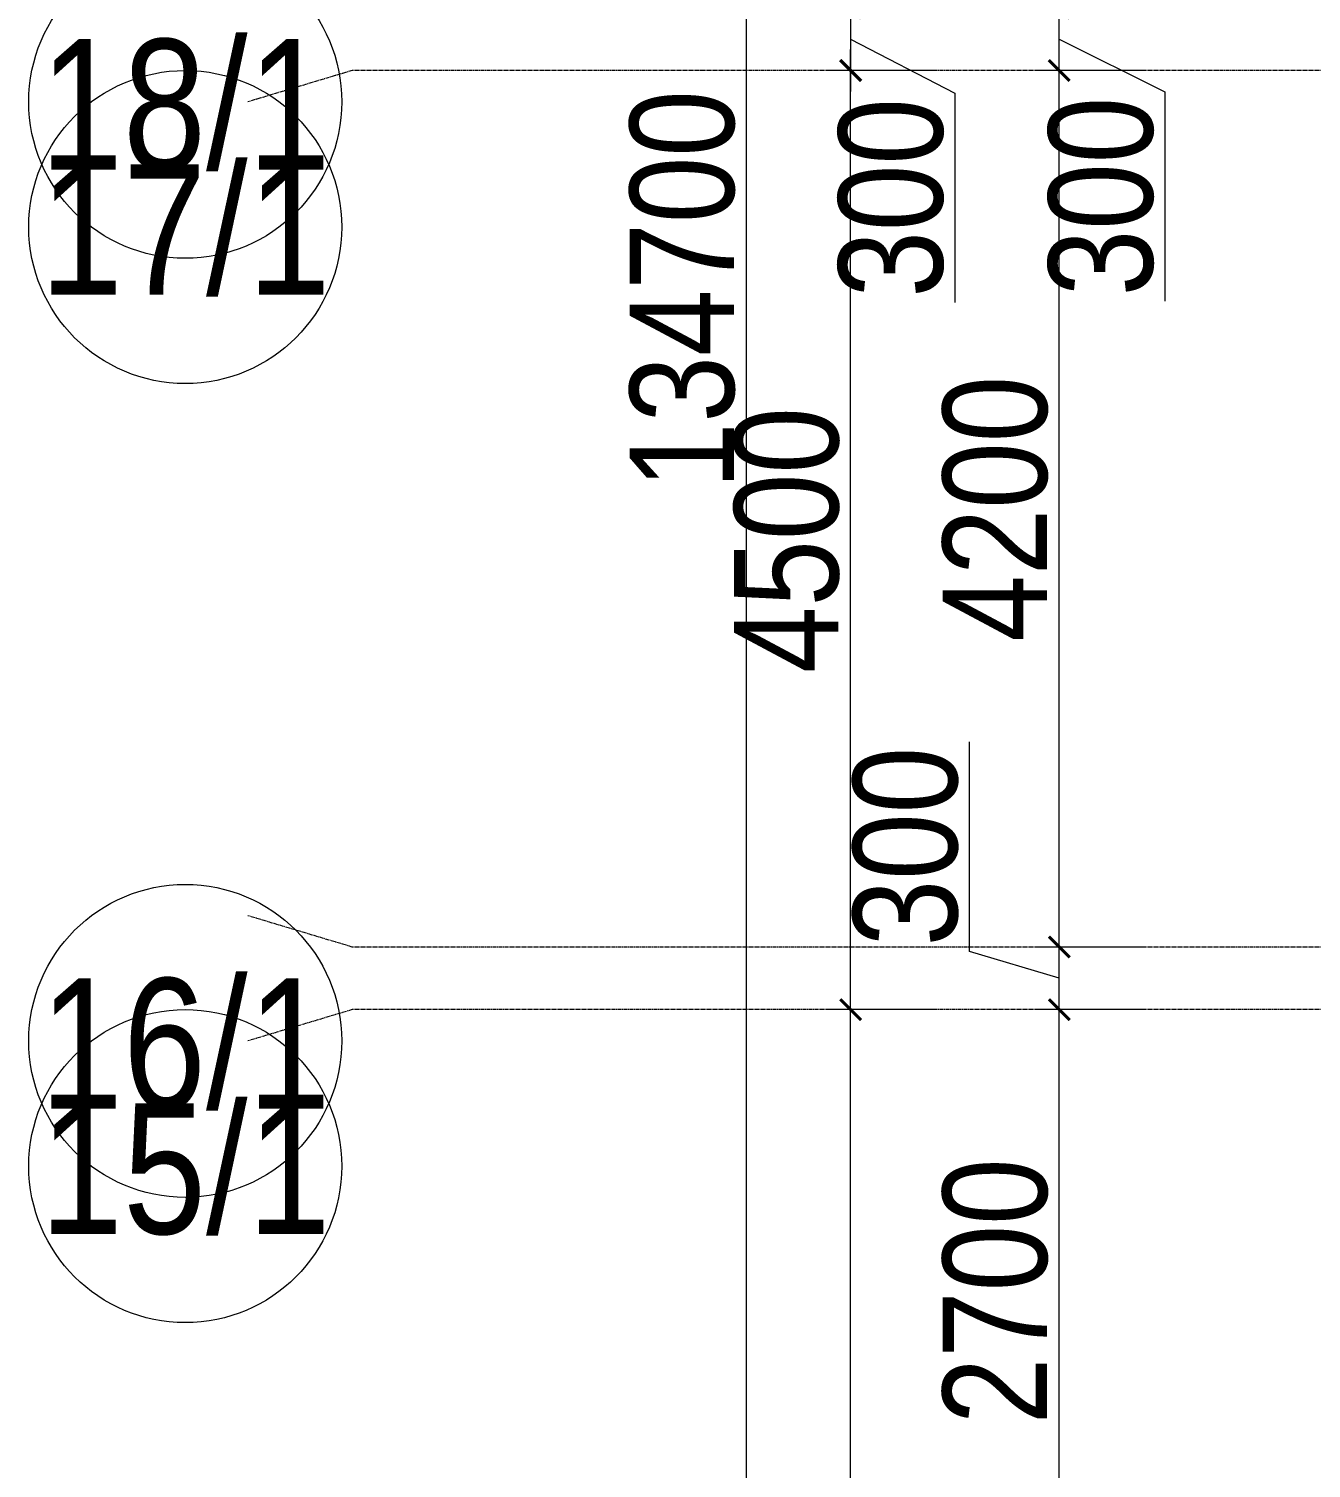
# Model space of a CAD drawing. Header units: millimetres. Extents: x 538266 to 1167394, y 114608 to 637157.
# Drawn here: x 1039429 to 1045576, y 558471 to 565369 of the extents above; entities that cross this region are included whole.
import ezdxf
from ezdxf.enums import TextEntityAlignment as Align

# ---------------------------------------------------------------- set-up
doc = ezdxf.new("R2010")
doc.units = ezdxf.units.MM
doc.linetypes.add('CENTER2', pattern=[28.575, 19.05, -3.175, 3.175, -3.175])
doc.layers.get('Defpoints').update_dxf_attribs({"color": 140})
doc.layers.add('РД_Оси_100', color=7, linetype='Continuous', lineweight=0, true_color=0x525252)
doc.layers.add('РД_Оси_размер', color=8, linetype='Continuous', lineweight=0)
doc.styles.add('style1', font='ARIALN.TTF')
doc.styles.add('ккк', font='isocpeur.ttf', dxfattribs={"width": 0.85, "oblique": 15})
doc.dimstyles.new('Dim100_ареал', dxfattribs={"dimscale": 100, "dimtxt": 2.5, "dimasz": 1, "dimexe": 1, "dimexo": 1, "dimgap": 0.5, "dimtad": 1, "dimzin": 12, "dimdsep": 46, "dimtxsty": 'style1', "dimblk": 'ARCHTICK', "dimcen": 1, "dimdle": 1, "dimclrd": 256, "dimclre": 256, "dimaunit": 1, "dimadec": 0, "dimazin": 3, "dimtfac": 1, "dimtmove": 1, "dimatfit": 3, "dimldrblk": 'OPEN30', "dimfxl": 4, "dimfxlon": 1, "dimtolj": 1, "dimtzin": 0, "dimlwd": 9, "dimlwe": 9, "dimarcsym": 0})

# ---------------------------------------------------------------- blocks, each defined once
blk = doc.blocks.new('A-iden')
at = {"linetype": 'Continuous', "lineweight": 5}
blk.add_circle((0, -4), 3, dxfattribs=at)
at = {"color": 0, "linetype": 'Continuous', "lineweight": 20, "style": 'ккк', "width": 0.85}
blk.add_attdef('ID', text='', height=8, dxfattribs=at).set_placement((0.314, -3.853), align=Align.MIDDLE_CENTER)
blk = doc.blocks.new('_ArchTick')
at = {"color": 0, "linetype": 'ByBlock', "const_width": 0.15}
blk.add_lwpolyline([(-0.5, -0.5), (0.5, 0.5)], dxfattribs=at)
blk = doc.blocks.new('*D967')
at = {"layer": 'Defpoints', "color": 0, "transparency": 16777216}
for p in [(-3565.6, 134700), (-1065.6, 134700), (-1065.6, 0)]:
    blk.add_point(p, dxfattribs=at)
at = {"layer": 'РД_Оси_размер', "lineweight": 9, "transparency": 16777216}
for p, q in [((-3565.6, -100), (-3565.6, 134800)), ((-3165.6, 134700), (-3665.6, 134700)), ((-3165.6, 0), (-3665.6, 0))]:
    blk.add_line(p, q, dxfattribs=at)
at = {"layer": 'РД_Оси_размер', "lineweight": 9, "transparency": 16777216, "xscale": 100, "yscale": 100, "zscale": 100}
for p, rotation in [((-3565.6, 134700), 90), ((-3565.6, 0), 270)]:
    blk.add_blockref('_ArchTick', p, dxfattribs=dict(at, rotation=rotation))
at = {"layer": 'РД_Оси_размер', "color": 0, "transparency": 16777216, "insert": (-3870.9, 67350), "char_height": 500, "attachment_point": 5, "rotation": 90, "style": 'style1'}
blk.add_mtext('\\A1;134700', dxfattribs=at)
blk = doc.blocks.new('_Open30')
at = {"color": 0, "linetype": 'ByBlock', "lineweight": -2}
for p, q in [((-1, 0.268), (0, 0)), ((0, 0), (-1, -0.268)), ((0, 0), (-1, 0))]:
    blk.add_line(p, q, dxfattribs=at)
blk = doc.blocks.new('*D862')
at = {"layer": 'Defpoints', "color": 0, "transparency": 16777216}
for p in [(-2065.6, 63900), (-1065.6, 63900), (-1065.6, 61200)]:
    blk.add_point(p, dxfattribs=at)
at = {"layer": 'РД_Оси_размер', "lineweight": 9, "transparency": 16777216}
for p, q in [((-2065.6, 61100), (-2065.6, 64000)), ((-1665.6, 63900), (-2165.6, 63900)), ((-1665.6, 61200), (-2165.6, 61200))]:
    blk.add_line(p, q, dxfattribs=at)
at = {"layer": 'РД_Оси_размер', "lineweight": 9, "transparency": 16777216, "xscale": 100, "yscale": 100, "zscale": 100}
for p, rotation in [((-2065.6, 63900), 90), ((-2065.6, 61200), 270)]:
    blk.add_blockref('_ArchTick', p, dxfattribs=dict(at, rotation=rotation))
at = {"layer": 'РД_Оси_размер', "color": 0, "transparency": 16777216, "insert": (-2370.9, 62550), "char_height": 500, "attachment_point": 5, "rotation": 90, "style": 'style1'}
blk.add_mtext('\\A1;2700', dxfattribs=at)
blk = doc.blocks.new('*D863')
at = {"layer": 'Defpoints', "color": 0, "transparency": 16777216}
for p in [(-2065.6, 64200), (-1065.6, 64200), (-1065.6, 63900)]:
    blk.add_point(p, dxfattribs=at)
at = {"layer": 'РД_Оси_размер', "lineweight": 9, "transparency": 16777216}
for p, q in [((-2495.9, 64179.1), (-2495.9, 65183.6)), ((-2065.6, 63800), (-2065.6, 64300)), ((-2065.6, 64050), (-2495.9, 64179.1)), ((-1665.6, 64200), (-2165.6, 64200)), ((-1665.6, 63900), (-2165.6, 63900))]:
    blk.add_line(p, q, dxfattribs=at)
at = {"layer": 'РД_Оси_размер', "lineweight": 9, "transparency": 16777216, "xscale": 100, "yscale": 100, "zscale": 100}
for p, rotation in [((-2065.6, 64200), 90), ((-2065.6, 63900), 270)]:
    blk.add_blockref('_ArchTick', p, dxfattribs=dict(at, rotation=rotation))
at = {"layer": 'РД_Оси_размер', "color": 0, "transparency": 16777216, "insert": (-2801.2, 64681.3), "char_height": 500, "attachment_point": 5, "rotation": 90, "style": 'style1'}
blk.add_mtext('\\A1;300', dxfattribs=at)
blk = doc.blocks.new('*D864')
at = {"layer": 'Defpoints', "color": 0, "transparency": 16777216}
for p in [(-2065.6, 68400), (-1065.6, 68400), (-1065.6, 64200)]:
    blk.add_point(p, dxfattribs=at)
at = {"layer": 'РД_Оси_размер', "lineweight": 9, "transparency": 16777216}
for p, q in [((-2065.6, 64100), (-2065.6, 68500)), ((-1665.6, 68400), (-2165.6, 68400)), ((-1665.6, 64200), (-2165.6, 64200))]:
    blk.add_line(p, q, dxfattribs=at)
at = {"layer": 'РД_Оси_размер', "lineweight": 9, "transparency": 16777216, "xscale": 100, "yscale": 100, "zscale": 100}
for p, rotation in [((-2065.6, 68400), 90), ((-2065.6, 64200), 270)]:
    blk.add_blockref('_ArchTick', p, dxfattribs=dict(at, rotation=rotation))
at = {"layer": 'РД_Оси_размер', "color": 0, "transparency": 16777216, "insert": (-2370.9, 66300), "char_height": 500, "attachment_point": 5, "rotation": 90, "style": 'style1'}
blk.add_mtext('\\A1;4200', dxfattribs=at)
blk = doc.blocks.new('*D865')
at = {"layer": 'Defpoints', "color": 0, "transparency": 16777216}
for p in [(-2065.6, 68700), (-1065.6, 68700), (-1065.6, 68400)]:
    blk.add_point(p, dxfattribs=at)
at = {"layer": 'РД_Оси_размер', "lineweight": 9, "transparency": 16777216}
for p, q in [((-2065.6, 68300), (-2065.6, 68800)), ((-1665.6, 68700), (-2165.6, 68700)), ((-2065.6, 68550), (-1559, 68298.5)), ((-1665.6, 68400), (-2165.6, 68400)), ((-1559, 68298.5), (-1559, 67294))]:
    blk.add_line(p, q, dxfattribs=at)
at = {"layer": 'РД_Оси_размер', "lineweight": 9, "transparency": 16777216, "xscale": 100, "yscale": 100, "zscale": 100}
for p, rotation in [((-2065.6, 68700), 90), ((-2065.6, 68400), 270)]:
    blk.add_blockref('_ArchTick', p, dxfattribs=dict(at, rotation=rotation))
at = {"layer": 'РД_Оси_размер', "color": 0, "transparency": 16777216, "insert": (-1864.2, 67796.2), "char_height": 500, "attachment_point": 5, "rotation": 90, "style": 'style1'}
blk.add_mtext('\\A1;300', dxfattribs=at)
blk = doc.blocks.new('*D894')
at = {"layer": 'Defpoints', "color": 0, "transparency": 16777216}
for p in [(-3065.6, 63900), (-1065.6, 63900), (-1065.6, 13500)]:
    blk.add_point(p, dxfattribs=at)
at = {"layer": 'РД_Оси_размер', "lineweight": 9, "transparency": 16777216}
for p, q in [((-3065.6, 13400), (-3065.6, 64000)), ((-2665.6, 63900), (-3165.6, 63900)), ((-2665.6, 13500), (-3165.6, 13500))]:
    blk.add_line(p, q, dxfattribs=at)
at = {"layer": 'РД_Оси_размер', "lineweight": 9, "transparency": 16777216, "xscale": 100, "yscale": 100, "zscale": 100}
for p, rotation in [((-3065.6, 63900), 90), ((-3065.6, 13500), 270)]:
    blk.add_blockref('_ArchTick', p, dxfattribs=dict(at, rotation=rotation))
at = {"layer": 'РД_Оси_размер', "color": 0, "transparency": 16777216, "insert": (-3370.9, 38700), "char_height": 500, "attachment_point": 5, "rotation": 90, "style": 'style1'}
blk.add_mtext('\\A1;50400', dxfattribs=at)
blk = doc.blocks.new('*D895')
at = {"layer": 'Defpoints', "color": 0, "transparency": 16777216}
for p in [(-3065.6, 68400), (-1065.6, 68400), (-1065.6, 63900)]:
    blk.add_point(p, dxfattribs=at)
at = {"layer": 'РД_Оси_размер', "lineweight": 9, "transparency": 16777216}
for p, q in [((-3065.6, 63800), (-3065.6, 68500)), ((-2665.6, 68400), (-3165.6, 68400)), ((-2665.6, 63900), (-3165.6, 63900))]:
    blk.add_line(p, q, dxfattribs=at)
at = {"layer": 'РД_Оси_размер', "lineweight": 9, "transparency": 16777216, "xscale": 100, "yscale": 100, "zscale": 100}
for p, rotation in [((-3065.6, 68400), 90), ((-3065.6, 63900), 270)]:
    blk.add_blockref('_ArchTick', p, dxfattribs=dict(at, rotation=rotation))
at = {"layer": 'РД_Оси_размер', "color": 0, "transparency": 16777216, "insert": (-3370.9, 66150), "char_height": 500, "attachment_point": 5, "rotation": 90, "style": 'style1'}
blk.add_mtext('\\A1;4500', dxfattribs=at)
blk = doc.blocks.new('*D897')
at = {"layer": 'Defpoints', "color": 0, "transparency": 16777216}
for p in [(-1065.6, 68700), (-3065.6, 68400), (-1065.6, 68400)]:
    blk.add_point(p, dxfattribs=at)
at = {"layer": 'РД_Оси_размер', "lineweight": 9, "transparency": 16777216}
for p, q in [((-3065.6, 68800), (-3065.6, 68300)), ((-2665.6, 68700), (-3165.6, 68700)), ((-3065.6, 68550), (-2565.6, 68292.1)), ((-2665.6, 68400), (-3165.6, 68400)), ((-2565.6, 68292.1), (-2565.6, 67287.6))]:
    blk.add_line(p, q, dxfattribs=at)
at = {"layer": 'РД_Оси_размер', "lineweight": 9, "transparency": 16777216, "xscale": 100, "yscale": 100, "zscale": 100}
for p, rotation in [((-3065.6, 68700), 90), ((-3065.6, 68400), 270)]:
    blk.add_blockref('_ArchTick', p, dxfattribs=dict(at, rotation=rotation))
at = {"layer": 'РД_Оси_размер', "color": 0, "transparency": 16777216, "insert": (-2870.9, 67789.8), "char_height": 500, "attachment_point": 5, "rotation": 90, "style": 'style1'}
blk.add_mtext('\\A1;300', dxfattribs=at)
blk = doc.blocks.new('СОШ_2200_АР_ОСИ_М100_28.05.24')
at = {"layer": 'РД_Оси_100', "color": 251, "linetype": 'CENTER2', "true_color": 0x636466}
for points in [[(78274.959, 68400), (-5454.958, 68400), (-5954.958, 68250)], [(29555, 64200), (-5454.958, 64200), (-5954.958, 64350)], [(29555, 63900), (-5454.958, 63900), (-5954.958, 63750)]]:
    blk.add_lwpolyline(points, dxfattribs=at)
at = {"layer": 'РД_Оси_100', "color": 251, "true_color": 0x636466}
ref = blk.add_blockref('A-iden', (-6254.958, 69250), dxfattribs=dict(at, xscale=250, yscale=250, zscale=250))
ref.add_attrib('ID', '18/1', dxfattribs={"layer": '0', "linetype": 'Continuous', "height": 625, "style": 'style1'}).set_placement((-6254.958, 68250), align=Align.MIDDLE)
ref = blk.add_blockref('A-iden', (-6254.958, 68650), dxfattribs=dict(at, xscale=250, yscale=250, zscale=250))
ref.add_attrib('ID', '17/1', dxfattribs={"layer": '0', "linetype": 'Continuous', "height": 625, "style": 'style1'}).set_placement((-6254.958, 67650), align=Align.MIDDLE)
ref = blk.add_blockref('A-iden', (-6254.958, 64750), dxfattribs=dict(at, xscale=250, yscale=250, zscale=250))
ref.add_attrib('ID', '16/1', dxfattribs={"layer": '0', "linetype": 'Continuous', "height": 625, "style": 'style1'}).set_placement((-6254.958, 63750), align=Align.MIDDLE)
ref = blk.add_blockref('A-iden', (-6254.958, 64150), dxfattribs=dict(at, xscale=250, yscale=250, zscale=250))
ref.add_attrib('ID', '15/1', dxfattribs={"layer": '0', "linetype": 'Continuous', "height": 625, "style": 'style1'}).set_placement((-6254.958, 63150), align=Align.MIDDLE)
at = {"layer": 'РД_Оси_размер', "color": 251, "true_color": 0x636466}
for base, p1, p2, picture, middle in [((-3565.603, 134700), (-1065.603, 0), (-1065.603, 134700), '*D967', (-3870.889, 67350)), ((-3065.603, 68400), (-1065.603, 63900), (-1065.603, 68400), '*D895', (-3370.889, 66150)), ((-2065.603, 68400), (-1065.603, 64200), (-1065.603, 68400), '*D864', (-2370.889, 66300)), ((-2065.603, 64200), (-1065.603, 63900), (-1065.603, 64200), '*D863', (-2801.176, 64229.086)), ((-3065.603, 63900), (-1065.603, 13500), (-1065.603, 63900), '*D894', (-3370.889, 38700)), ((-2065.603, 63900), (-1065.603, 61200), (-1065.603, 63900), '*D862', (-2370.889, 62550))]:
    dim = blk.add_linear_dim(base=base, p1=p1, p2=p2, angle=90, dimstyle='Dim100_ареал', override={"dimtxt": 5}, dxfattribs=at)
    dim.commit()
    dim.dimension.update_dxf_attribs({"geometry": picture, "text_midpoint": middle})
for base, p1, p2, picture, middle in [((-3065.603, 68400), (-1065.603, 68700), (-1065.603, 68400), '*D897', (-2565.603, 68242.057)), ((-2065.603, 68700), (-1065.603, 68400), (-1065.603, 68700), '*D865', (-1558.961, 68248.494))]:
    dim = blk.add_linear_dim(base=base, p1=p1, p2=p2, angle=90, dimstyle='Dim100_ареал', override={"dimtxt": 5}, dxfattribs=at)
    dim.commit()
    dim.dimension.update_dxf_attribs({"geometry": picture, "text_midpoint": middle, "dimtype": 160})

msp = doc.modelspace()

# ---------------------------------------------------------------- block references
at = {"layer": 'РД_Оси_100', "lineweight": 25}
msp.add_blockref('СОШ_2200_АР_ОСИ_М100_28.05.24', (1046433.6, 496768.7), dxfattribs=at)

doc.saveas('drawing.dxf')
